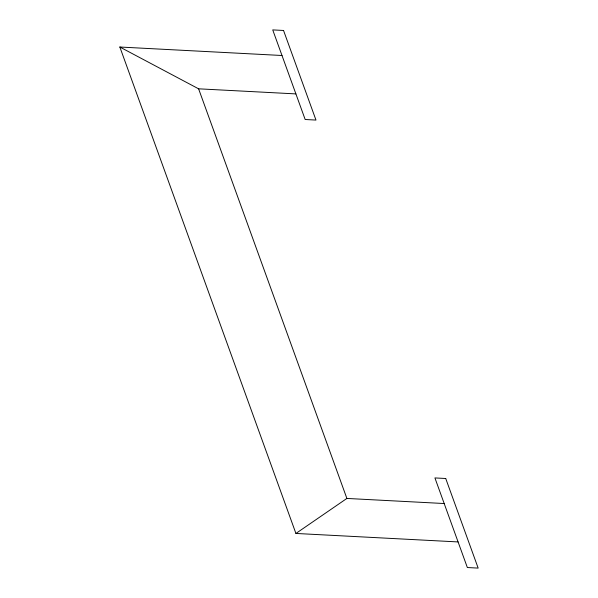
<?xml version="1.0" encoding="UTF-8"?>
<svg xmlns="http://www.w3.org/2000/svg" width="598" height="598" viewBox="0 0 598 598"><rect width="100%" height="100%" fill="white"/><g stroke="black" fill="none" stroke-linecap="round" stroke-linejoin="round"><path stroke-width="0.9" d="M282.002 55.502L119.839 47.018L295.92 533.453L346.885 498.44L444.179 503.531M119.839 47.018L198.603 88.818L295.898 93.901M295.92 533.453L458.083 541.93M198.603 88.818L346.885 498.44M283.542 30.468L272.733 29.9L305.167 119.503L315.976 120.071L283.542 30.468M445.727 478.497L434.918 477.929L467.352 567.532L478.161 568.1L445.727 478.497"/></g></svg>
